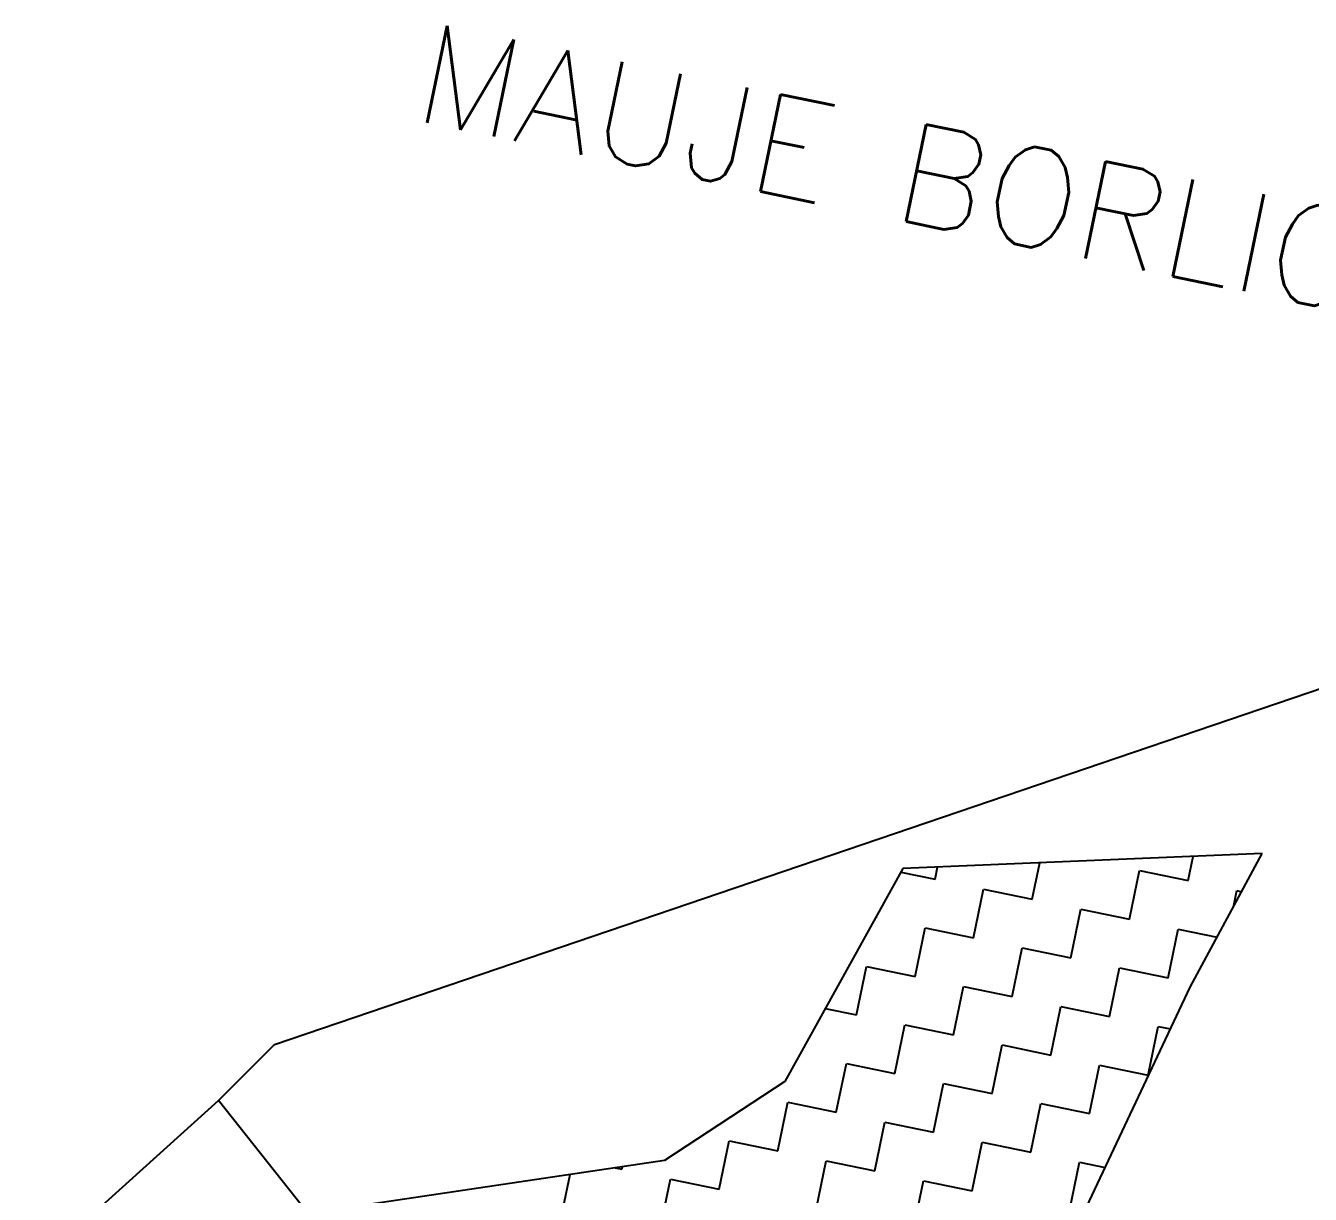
# Model space of a CAD drawing. Header units: metres. Extents: x 280043 to 281054, y 2047152 to 2048652.
# Drawn here: x 280287.7 to 280351.8, y 2048289.2 to 2048347.6 of the extents above; entities that cross this region are included whole.
import ezdxf
from ezdxf.enums import TextEntityAlignment as Align

# ---------------------------------------------------------------- set-up
doc = ezdxf.new("R2010")
doc.units = ezdxf.units.M
for name, color, linetype in [('POLY_HATCH', 12, 'Continuous'), ('POLY_PARCEL', 6, 'Continuous'), ('TEXT_MAPOUT', 7, 'Continuous'), ('V_BOUND_LINE', 7, 'Continuous')]:
    doc.layers.add(name, color=color, linetype=linetype)
doc.styles.get("Standard").update_dxf_attribs({"font": 'simplex.shx'})

msp = doc.modelspace()

# ---------------------------------------------------------------- linework, layer by layer
at = {"layer": 'POLY_HATCH'}
for p, q in [((280349.358, 2048306.245), (280331.433, 2048305.5)), ((280345.763, 2048299.585), (280349.358, 2048306.245)), ((280331.433, 2048305.5), (280325.54, 2048294.874)), ((280336.548, 2048280.024), (280345.763, 2048299.585)), ((280325.54, 2048294.874), (280319.544, 2048290.93)), ((280319.544, 2048290.93), (280288.228, 2048286.285))]:
    msp.add_line(p, q, dxfattribs=at)
at = {"layer": 'POLY_HATCH', "linetype": 'Continuous'}
for p, q in [((280333.035, 2048304.97), (280333.159, 2048305.571)), ((280337.886, 2048303.97), (280338.259, 2048305.783)), ((280345.661, 2048304.895), (280345.909, 2048306.101)), ((280331.334, 2048305.32), (280333.035, 2048304.97)), ((280342.736, 2048302.97), (280343.236, 2048305.395)), ((280343.236, 2048305.395), (280345.661, 2048304.895)), ((280334.961, 2048302.045), (280335.46, 2048304.47)), ((280335.46, 2048304.47), (280337.886, 2048303.97)), ((280347.917, 2048303.575), (280348.086, 2048304.395)), ((280348.086, 2048304.395), (280348.332, 2048304.344)), ((280330.076, 2048303.052), (280330.11, 2048303.044)), ((280330.11, 2048303.044), (280330.133, 2048303.156)), ((280339.811, 2048301.045), (280340.311, 2048303.47)), ((280340.311, 2048303.47), (280342.736, 2048302.97)), ((280332.036, 2048300.119), (280332.535, 2048302.544)), ((280332.535, 2048302.544), (280334.961, 2048302.045)), ((280344.661, 2048300.045), (280345.161, 2048302.47)), ((280345.161, 2048302.47), (280347.104, 2048302.069)), ((280336.886, 2048299.12), (280337.386, 2048301.545)), ((280337.386, 2048301.545), (280339.811, 2048301.045)), ((280329.111, 2048298.194), (280329.611, 2048300.619)), ((280329.611, 2048300.619), (280332.036, 2048300.119)), ((280341.736, 2048298.12), (280342.236, 2048300.545)), ((280342.236, 2048300.545), (280344.661, 2048300.045)), ((280333.961, 2048297.194), (280334.461, 2048299.619)), ((280334.461, 2048299.619), (280336.886, 2048299.12)), ((280327.559, 2048298.514), (280329.111, 2048298.194)), ((280338.811, 2048296.195), (280339.311, 2048298.62)), ((280339.311, 2048298.62), (280341.736, 2048298.12)), ((280331.036, 2048295.269), (280331.536, 2048297.694)), ((280331.536, 2048297.694), (280333.961, 2048297.194)), ((280343.661, 2048295.195), (280344.161, 2048297.62)), ((280344.161, 2048297.62), (280344.778, 2048297.493)), ((280335.886, 2048294.269), (280336.386, 2048296.695)), ((280336.386, 2048296.695), (280338.811, 2048296.195)), ((280328.111, 2048293.344), (280328.611, 2048295.769)), ((280328.611, 2048295.769), (280331.036, 2048295.269)), ((280340.736, 2048293.27), (280341.236, 2048295.695)), ((280341.236, 2048295.695), (280343.661, 2048295.195)), ((280332.961, 2048292.344), (280333.461, 2048294.769)), ((280333.461, 2048294.769), (280335.886, 2048294.269)), ((280325.186, 2048291.419), (280325.686, 2048293.844)), ((280325.686, 2048293.844), (280328.111, 2048293.344)), ((280337.811, 2048291.344), (280338.311, 2048293.77)), ((280338.311, 2048293.77), (280340.736, 2048293.27)), ((280330.036, 2048290.419), (280330.536, 2048292.844)), ((280330.536, 2048292.844), (280332.961, 2048292.344)), ((280322.261, 2048289.494), (280322.761, 2048291.919)), ((280322.761, 2048291.919), (280325.186, 2048291.419)), ((280334.886, 2048289.419), (280335.386, 2048291.844)), ((280335.386, 2048291.844), (280337.811, 2048291.344)), ((280327.111, 2048288.494), (280327.611, 2048290.919)), ((280327.611, 2048290.919), (280330.036, 2048290.419)), ((280339.736, 2048288.419), (280340.236, 2048290.845)), ((280340.236, 2048290.845), (280341.521, 2048290.58)), ((280314.486, 2048288.568), (280314.828, 2048290.23)), ((280317.073, 2048290.563), (280317.411, 2048290.494)), ((280317.411, 2048290.494), (280317.436, 2048290.617)), ((280319.336, 2048287.569), (280319.836, 2048289.994)), ((280319.836, 2048289.994), (280322.261, 2048289.494)), ((280331.961, 2048287.494), (280332.461, 2048289.919)), ((280332.461, 2048289.919), (280334.886, 2048289.419))]:
    msp.add_line(p, q, dxfattribs=at)
at = {"layer": 'POLY_PARCEL'}
msp.add_line((280332.507, 2048249.455), (280297.294, 2048293.928), dxfattribs=at)
at = {"layer": 'V_BOUND_LINE'}
for p, q in [((280300.083, 2048296.727), (280367.56, 2048319.696)), ((280297.294, 2048293.928), (280300.083, 2048296.727)), ((280287.672, 2048285.248), (280297.294, 2048293.928))]:
    msp.add_line(p, q, dxfattribs=at)

# ---------------------------------------------------------------- texts
at = {"layer": 'TEXT_MAPOUT'}
msp.add_text('MAUJE BORLICHI SHIV', height=4.95214, rotation=348.35225, dxfattribs=at).set_placement((280342.597, 2048338.035), align=Align.MIDDLE)

doc.saveas('drawing.dxf')
